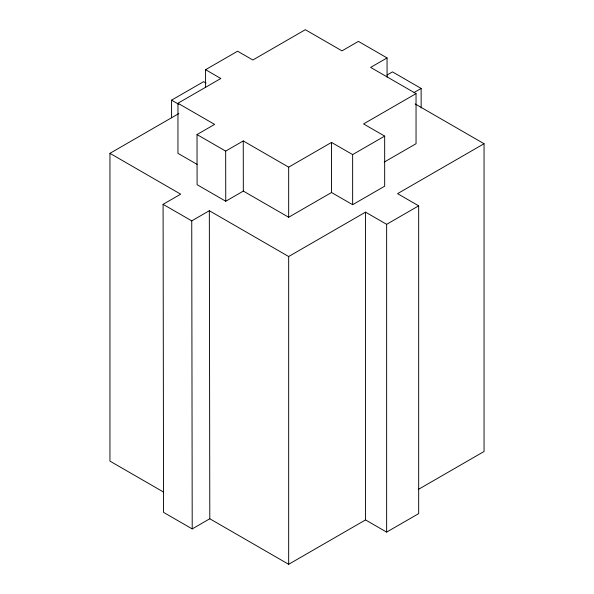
<?xml version="1.0" encoding="UTF-8"?>
<svg xmlns="http://www.w3.org/2000/svg" width="594" height="594" viewBox="0 0 594 594"><rect width="100%" height="100%" fill="white"/><g stroke="black" fill="none" stroke-linecap="round" stroke-linejoin="round"><path stroke-width="0.89" d="M205.576 87.318L205.576 69.691L237.607 51.203L252.851 60.001L305.331 29.7L341.981 50.861L358.397 41.38L387.05 57.922L387.08 77.072M171.569 117.775L171.569 100.156L203.601 81.668L206.007 83.056M197.119 164.397L177.955 153.334L177.955 103.237L220.82 78.497L205.576 69.691M163.543 492.062L109.949 461.115L109.949 153.334L178.809 113.58M384.236 162.08L416.045 143.718L416.045 93.622L363.558 123.923L384.667 136.108L384.667 186.204L352.636 204.692L331.526 192.508L288.669 217.256L243.332 191.082L225.75 201.24L197.097 184.697L197.015 134.556L214.605 124.398L177.955 103.237M197.015 134.556L225.668 151.099L243.258 140.941L288.669 167.159L331.526 142.412L352.636 154.596L384.667 136.108M387.05 57.922L370.641 67.404L416.045 93.622M418.384 489.404L484.051 451.492L484.051 143.718L397.564 193.651L418.673 205.836L418.673 513.617L386.642 532.105L365.533 519.921L288.669 564.3L209.793 518.762L192.211 528.92L163.558 512.377L163.09 204.329L180.68 194.171L109.949 153.334M387.006 75.052L392.478 71.889L421.131 88.432L421.161 107.922M163.09 204.329L191.743 220.871L209.333 210.714L288.669 256.519L365.533 212.14L386.642 224.324L418.673 205.836M414.1 92.493L421.131 88.432M415.132 103.928L484.051 143.718M171.569 100.156L178.787 104.329M243.258 140.941L243.332 191.082M225.668 151.099L225.75 201.24M209.333 210.714L209.793 518.762M191.743 220.871L192.211 528.92M386.642 224.324L386.642 532.105M365.533 212.14L365.533 519.921M352.636 154.596L352.636 204.692M331.526 142.412L331.526 192.508M288.669 167.159L288.669 217.256M288.669 256.519L288.669 564.3"/></g></svg>
